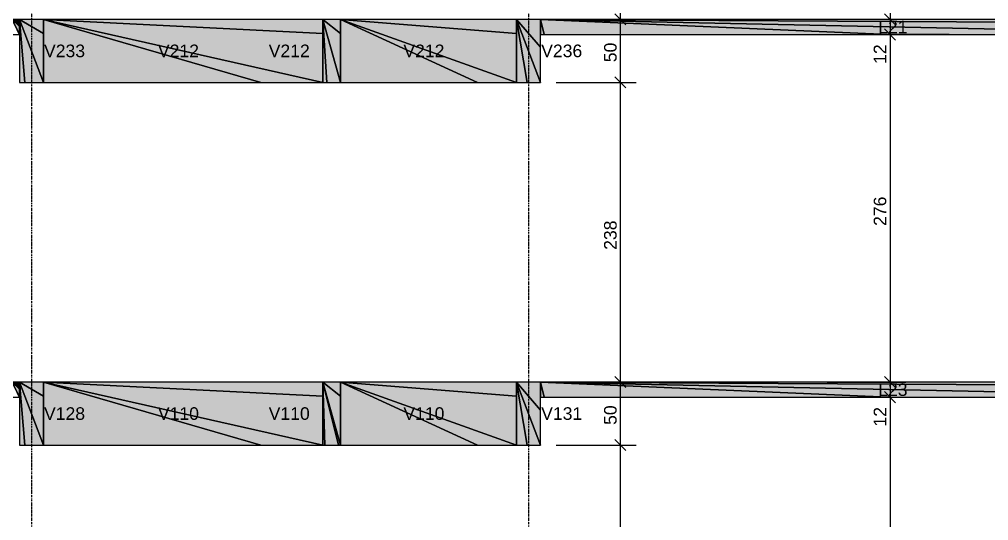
# Model space of a CAD drawing. Extents: x 37185 to 43130, y -8131 to -3926.
# Drawn here: x 39310 to 39823, y -7522 to -7257 of the extents above; entities that cross this region are included whole.
import ezdxf

# ---------------------------------------------------------------- set-up
doc = ezdxf.new("R2010")
doc.units = 0
doc.header["$MEASUREMENT"] = 0
doc.linetypes.add('ESTILO_TQS_0004', pattern=[1.12, 0.5, -0.2, 0.01, -0.2, 0.01, -0.2])
for name, color, linetype in [('52', 3, 'CONTINUOUS'), ('70', 160, 'CONTINUOUS'), ('74', 2, 'CONTINUOUS'), ('75', 9, 'CONTINUOUS'), ('96', 252, 'CONTINUOUS')]:
    doc.layers.add(name, color=color, linetype=linetype)
doc.styles.add('TQS_ARIAL', font='arial.ttf')

msp = doc.modelspace()

# ---------------------------------------------------------------- linework, layer by layer
at = {"layer": '52', "linetype": 'Continuous'}
for points in [[(39978.32, -7256.5), (39976.32, -7256.5), (39963.65, -7256.5), (39585.99, -7256.5), (39573.32, -7256.5), (39479.99, -7256.5), (39475.32, -7256.5), (39470.65, -7256.5), (39322.65, -7256.5), (39309.99, -7256.5), (39306.04, -7256.5), (38962.65, -7256.5), (38949.99, -7256.5), (38776.37, -7256.5)], [(38962.65, -7264.5), (38964.91, -7264.5), (38964.96, -7264.5), (38964.99, -7264.5), (39180.86, -7264.5), (39248.26, -7264.5), (39301.09, -7264.5), (39302.18, -7264.5), (39306.03, -7264.5), (39306.04, -7264.5), (39309.91, -7264.5), (39309.99, -7264.5)], [(39309.99, -7264.5), (39309.99, -7289.84)], [(39585.99, -7289.84), (39585.99, -7271.29), (39585.99, -7264.5)], [(39585.99, -7264.5), (39587.94, -7264.5), (39770.4, -7264.5), (39963.65, -7264.5)], [(39309.99, -7289.84), (39312.8, -7289.84), (39322.65, -7289.84), (39437.82, -7289.84), (39470.65, -7289.84), (39472.72, -7289.84), (39479.99, -7289.84), (39552.61, -7289.84), (39573.32, -7289.84), (39578.94, -7289.84), (39585.99, -7289.84)], [(39963.65, -7448.5), (39963.41, -7448.5), (39963.32, -7448.5), (39585.99, -7448.5), (39573.32, -7448.5), (39479.99, -7448.5), (39475.32, -7448.5), (39470.65, -7448.5), (39322.65, -7448.5), (39309.99, -7448.5), (39306.11, -7448.5), (38962.65, -7448.5), (38949.99, -7448.5), (38841.96, -7448.5), (38776.32, -7448.5), (38763.65, -7448.5), (38629.39, -7448.5), (38596.32, -7448.5), (38586.99, -7448.5)], [(38962.65, -7456.5), (38964.91, -7456.5), (38964.96, -7456.5), (38964.99, -7456.5), (39180.86, -7456.5), (39248.26, -7456.5), (39301.09, -7456.5), (39302.18, -7456.5), (39306.03, -7456.5), (39306.04, -7456.5), (39309.91, -7456.5), (39309.99, -7456.5)], [(39309.99, -7456.5), (39309.99, -7481.83)], [(39585.99, -7481.83), (39585.99, -7463.29), (39585.99, -7456.5)], [(39585.99, -7456.5), (39587.94, -7456.5), (39770.24, -7456.5), (39963.32, -7456.5)], [(39309.99, -7481.83), (39312.8, -7481.83), (39322.65, -7481.83), (39437.82, -7481.83), (39470.65, -7481.83), (39471.69, -7481.83), (39478.95, -7481.83), (39479.99, -7481.83), (39552.61, -7481.83), (39573.32, -7481.83), (39578.94, -7481.83), (39585.99, -7481.83)]]:
    msp.add_lwpolyline(points, dxfattribs=at)
at = {"layer": '70', "linetype": 'ESTILO_TQS_0004'}
for p, q in [((39316.32, -4212.91), (39316.32, -7787.17)), ((39579.65, -4212.91), (39579.65, -7787.17))]:
    msp.add_line(p, q, dxfattribs=at)
at = {"layer": '75', "linetype": 'Continuous'}
for p, q in [((39628.28, -7264.84), (39628.28, -7088.17)), ((39771.1, -7088.17), (39771.1, -7264.84)), ((39628.28, -7298.17), (39628.28, -7248.17)), ((39771.1, -7248.17), (39771.1, -7272.84)), ((39631.22, -7259.45), (39625.33, -7253.56)), ((39631.22, -7259.45), (39625.33, -7253.56)), ((39768.15, -7253.56), (39774.04, -7259.45)), ((39768.15, -7253.56), (39774.04, -7259.45)), ((39611.85, -7256.5), (39611.85, -7256.5)), ((39611.85, -7256.5), (39611.85, -7256.5)), ((39620.18, -7256.5), (39636.61, -7256.5)), ((39620.18, -7256.5), (39636.61, -7256.5)), ((39797.06, -7256.5), (39762.76, -7256.5)), ((39797.06, -7256.5), (39762.76, -7256.5)), ((39771.1, -7256.17), (39771.1, -7456.83)), ((39805.39, -7256.5), (39805.39, -7256.5)), ((39805.39, -7256.5), (39805.39, -7256.5)), ((39768.15, -7261.56), (39774.04, -7267.45)), ((39768.15, -7261.56), (39774.04, -7267.45)), ((39802.43, -7264.5), (39762.76, -7264.5)), ((39802.43, -7264.5), (39762.76, -7264.5)), ((39810.76, -7264.5), (39810.76, -7264.5)), ((39810.76, -7264.5), (39810.76, -7264.5)), ((39628.28, -7456.83), (39628.28, -7281.5)), ((39631.22, -7292.78), (39625.33, -7286.89)), ((39631.22, -7292.78), (39625.33, -7286.89)), ((39309.99, -7289.84), (39309.99, -7289.84)), ((39309.99, -7289.84), (39309.99, -7289.84)), ((39585.99, -7289.84), (39585.99, -7289.84)), ((39585.99, -7289.84), (39585.99, -7289.84)), ((39594.32, -7289.84), (39636.61, -7289.84)), ((39594.32, -7289.84), (39636.61, -7289.84)), ((39628.28, -7490.17), (39628.28, -7440.17)), ((39771.1, -7440.17), (39771.1, -7464.83)), ((39616.2, -7448.5), (39616.2, -7448.5)), ((39616.2, -7448.5), (39616.2, -7448.5)), ((39624.53, -7448.5), (39636.61, -7448.5)), ((39624.53, -7448.5), (39636.61, -7448.5)), ((39631.22, -7451.45), (39625.33, -7445.55)), ((39631.22, -7451.45), (39625.33, -7445.55)), ((39729.46, -7448.5), (39729.46, -7448.5)), ((39729.46, -7448.5), (39729.46, -7448.5)), ((39737.8, -7448.5), (39779.43, -7448.5)), ((39737.8, -7448.5), (39779.43, -7448.5)), ((39768.15, -7445.55), (39774.04, -7451.45)), ((39768.15, -7445.55), (39774.04, -7451.45)), ((39771.1, -7448.17), (39771.1, -7648.84)), ((39768.15, -7453.55), (39774.04, -7459.45)), ((39768.15, -7453.55), (39774.04, -7459.45)), ((39730.16, -7456.5), (39730.16, -7456.5)), ((39730.16, -7456.5), (39730.16, -7456.5)), ((39738.5, -7456.5), (39779.43, -7456.5)), ((39738.5, -7456.5), (39779.43, -7456.5)), ((39628.28, -7648.84), (39628.28, -7473.5)), ((39631.22, -7484.78), (39625.33, -7478.89)), ((39631.22, -7484.78), (39625.33, -7478.89)), ((39309.99, -7481.83), (39309.99, -7481.83)), ((39309.99, -7481.83), (39309.99, -7481.83)), ((39585.99, -7481.83), (39585.99, -7481.83)), ((39585.99, -7481.83), (39585.99, -7481.83)), ((39594.32, -7481.83), (39636.61, -7481.83)), ((39594.32, -7481.83), (39636.61, -7481.83))]:
    msp.add_line(p, q, dxfattribs=at)
at = {"layer": '96', "linetype": 'Continuous'}
for points in [[(39306.04, -7256.5), (39309.91, -7264.5), (39309.99, -7264.5), (39306.04, -7256.5)], [(39306.04, -7256.5), (39309.99, -7264.5), (39309.99, -7260.34), (39306.04, -7256.5)], [(39306.04, -7256.5), (39309.99, -7260.34), (39309.99, -7256.5), (39306.04, -7256.5)], [(39309.99, -7256.5), (39309.99, -7289.84), (39312.8, -7289.84), (39309.99, -7256.5)], [(39309.99, -7256.5), (39312.8, -7289.84), (39322.65, -7289.84), (39309.99, -7256.5)], [(39309.99, -7256.5), (39322.65, -7289.84), (39322.65, -7263.9), (39309.99, -7256.5)], [(39309.99, -7256.5), (39322.65, -7263.9), (39322.65, -7256.5), (39309.99, -7256.5)], [(39322.65, -7256.5), (39322.65, -7289.84), (39437.82, -7289.84), (39322.65, -7256.5)], [(39322.65, -7256.5), (39437.82, -7289.84), (39470.65, -7289.84), (39322.65, -7256.5)], [(39322.65, -7256.5), (39470.65, -7289.84), (39470.65, -7263.9), (39322.65, -7256.5)], [(39322.65, -7256.5), (39470.65, -7263.9), (39470.65, -7256.5), (39322.65, -7256.5)], [(39470.65, -7256.5), (39470.65, -7289.84), (39472.72, -7289.84), (39470.65, -7256.5)], [(39470.65, -7256.5), (39472.72, -7289.84), (39479.99, -7289.84), (39470.65, -7256.5)], [(39470.65, -7256.5), (39479.99, -7289.84), (39479.99, -7263.9), (39470.65, -7256.5)], [(39470.65, -7256.5), (39479.99, -7263.9), (39479.99, -7256.5), (39470.65, -7256.5)], [(39479.99, -7256.5), (39479.99, -7289.84), (39552.61, -7289.84), (39479.99, -7256.5)], [(39479.99, -7256.5), (39552.61, -7289.84), (39573.32, -7289.84), (39479.99, -7256.5)], [(39479.99, -7256.5), (39573.32, -7289.84), (39573.32, -7263.9), (39479.99, -7256.5)], [(39479.99, -7256.5), (39573.32, -7263.9), (39573.32, -7256.5), (39479.99, -7256.5)], [(39573.32, -7256.5), (39573.32, -7289.84), (39578.94, -7289.84), (39573.32, -7256.5)], [(39573.32, -7256.5), (39578.94, -7289.84), (39585.99, -7289.84), (39573.32, -7256.5)], [(39573.32, -7256.5), (39585.99, -7289.84), (39585.99, -7271.29), (39573.32, -7256.5)], [(39573.32, -7256.5), (39585.99, -7271.29), (39585.99, -7256.5), (39573.32, -7256.5)], [(39585.99, -7256.5), (39585.99, -7264.5), (39587.94, -7264.5), (39585.99, -7256.5)], [(39585.99, -7256.5), (39587.94, -7264.5), (39770.4, -7264.5), (39585.99, -7256.5)], [(39585.99, -7256.5), (39770.4, -7264.5), (39963.65, -7264.5), (39585.99, -7256.5)], [(39585.99, -7256.5), (39963.65, -7264.5), (39963.65, -7258.61), (39585.99, -7256.5)], [(39585.99, -7256.5), (39963.65, -7258.61), (39963.65, -7256.5), (39585.99, -7256.5)], [(39306.11, -7448.5), (39309.91, -7456.5), (39309.99, -7456.5), (39306.11, -7448.5)], [(39306.11, -7448.5), (39309.99, -7456.5), (39309.99, -7452.33), (39306.11, -7448.5)], [(39306.11, -7448.5), (39309.99, -7452.33), (39309.99, -7448.5), (39306.11, -7448.5)], [(39309.99, -7448.5), (39309.99, -7481.83), (39312.8, -7481.83), (39309.99, -7448.5)], [(39309.99, -7448.5), (39312.8, -7481.83), (39322.65, -7481.83), (39309.99, -7448.5)], [(39309.99, -7448.5), (39322.65, -7481.83), (39322.65, -7455.9), (39309.99, -7448.5)], [(39309.99, -7448.5), (39322.65, -7455.9), (39322.65, -7448.5), (39309.99, -7448.5)], [(39322.65, -7448.5), (39322.65, -7481.83), (39437.82, -7481.83), (39322.65, -7448.5)], [(39322.65, -7448.5), (39437.82, -7481.83), (39470.65, -7481.83), (39322.65, -7448.5)], [(39322.65, -7448.5), (39470.65, -7481.83), (39470.65, -7455.9), (39322.65, -7448.5)], [(39322.65, -7448.5), (39470.65, -7455.9), (39470.65, -7448.5), (39322.65, -7448.5)], [(39470.65, -7448.5), (39470.65, -7481.83), (39471.69, -7481.83), (39470.65, -7448.5)], [(39470.65, -7448.5), (39471.69, -7481.83), (39478.95, -7481.83), (39470.65, -7448.5)], [(39470.65, -7448.5), (39478.95, -7481.83), (39479.99, -7481.83), (39470.65, -7448.5)], [(39470.65, -7448.5), (39479.99, -7481.83), (39479.99, -7455.9), (39470.65, -7448.5)], [(39470.65, -7448.5), (39479.99, -7455.9), (39479.99, -7448.5), (39470.65, -7448.5)], [(39479.99, -7448.5), (39479.99, -7481.83), (39552.61, -7481.83), (39479.99, -7448.5)], [(39479.99, -7448.5), (39552.61, -7481.83), (39573.32, -7481.83), (39479.99, -7448.5)], [(39479.99, -7448.5), (39573.32, -7481.83), (39573.32, -7455.9), (39479.99, -7448.5)], [(39479.99, -7448.5), (39573.32, -7455.9), (39573.32, -7448.5), (39479.99, -7448.5)], [(39573.32, -7448.5), (39573.32, -7481.83), (39578.94, -7481.83), (39573.32, -7448.5)], [(39573.32, -7448.5), (39578.94, -7481.83), (39585.99, -7481.83), (39573.32, -7448.5)], [(39573.32, -7448.5), (39585.99, -7481.83), (39585.99, -7463.29), (39573.32, -7448.5)], [(39573.32, -7448.5), (39585.99, -7463.29), (39585.99, -7448.5), (39573.32, -7448.5)], [(39585.99, -7448.5), (39585.99, -7456.5), (39587.94, -7456.5), (39585.99, -7448.5)], [(39585.99, -7448.5), (39587.94, -7456.5), (39770.24, -7456.5), (39585.99, -7448.5)], [(39585.99, -7448.5), (39770.24, -7456.5), (39963.41, -7456.5), (39585.99, -7448.5)], [(39585.99, -7448.5), (39963.41, -7456.5), (39963.41, -7450.61), (39585.99, -7448.5)], [(39585.99, -7448.5), (39963.41, -7450.61), (39963.41, -7448.5), (39585.99, -7448.5)]]:
    msp.add_lwpolyline(points, dxfattribs=at)
for points in [[(39306.04, -7256.5), (39309.91, -7264.5), (39309.99, -7264.5)], [(39306.04, -7256.5), (39309.99, -7264.5), (39306.04, -7256.5)], [(39306.04, -7256.5), (39309.99, -7264.5), (39309.99, -7260.34)], [(39306.04, -7256.5), (39309.99, -7260.34), (39306.04, -7256.5)], [(39306.04, -7256.5), (39309.99, -7260.34), (39309.99, -7256.5)], [(39306.04, -7256.5), (39309.99, -7256.5), (39306.04, -7256.5)], [(39309.99, -7256.5), (39309.99, -7289.84), (39312.8, -7289.84)], [(39309.99, -7256.5), (39312.8, -7289.84), (39309.99, -7256.5)], [(39309.99, -7256.5), (39312.8, -7289.84), (39322.65, -7289.84)], [(39309.99, -7256.5), (39322.65, -7289.84), (39309.99, -7256.5)], [(39309.99, -7256.5), (39322.65, -7289.84), (39322.65, -7263.9)], [(39309.99, -7256.5), (39322.65, -7263.9), (39309.99, -7256.5)], [(39309.99, -7256.5), (39322.65, -7263.9), (39322.65, -7256.5)], [(39309.99, -7256.5), (39322.65, -7256.5), (39309.99, -7256.5)], [(39322.65, -7256.5), (39322.65, -7289.84), (39437.82, -7289.84)], [(39322.65, -7256.5), (39437.82, -7289.84), (39322.65, -7256.5)], [(39322.65, -7256.5), (39437.82, -7289.84), (39470.65, -7289.84)], [(39322.65, -7256.5), (39470.65, -7289.84), (39322.65, -7256.5)], [(39322.65, -7256.5), (39470.65, -7289.84), (39470.65, -7263.9)], [(39322.65, -7256.5), (39470.65, -7263.9), (39322.65, -7256.5)], [(39322.65, -7256.5), (39470.65, -7263.9), (39470.65, -7256.5)], [(39322.65, -7256.5), (39470.65, -7256.5), (39322.65, -7256.5)], [(39470.65, -7256.5), (39470.65, -7289.84), (39472.72, -7289.84)], [(39470.65, -7256.5), (39472.72, -7289.84), (39470.65, -7256.5)], [(39470.65, -7256.5), (39472.72, -7289.84), (39479.99, -7289.84)], [(39470.65, -7256.5), (39479.99, -7289.84), (39470.65, -7256.5)], [(39470.65, -7256.5), (39479.99, -7289.84), (39479.99, -7263.9)], [(39470.65, -7256.5), (39479.99, -7263.9), (39470.65, -7256.5)], [(39470.65, -7256.5), (39479.99, -7263.9), (39479.99, -7256.5)], [(39470.65, -7256.5), (39479.99, -7256.5), (39470.65, -7256.5)], [(39479.99, -7256.5), (39479.99, -7289.84), (39552.61, -7289.84)], [(39479.99, -7256.5), (39552.61, -7289.84), (39479.99, -7256.5)], [(39479.99, -7256.5), (39552.61, -7289.84), (39573.32, -7289.84)], [(39479.99, -7256.5), (39573.32, -7289.84), (39479.99, -7256.5)], [(39479.99, -7256.5), (39573.32, -7289.84), (39573.32, -7263.9)], [(39479.99, -7256.5), (39573.32, -7263.9), (39479.99, -7256.5)], [(39479.99, -7256.5), (39573.32, -7263.9), (39573.32, -7256.5)], [(39479.99, -7256.5), (39573.32, -7256.5), (39479.99, -7256.5)], [(39573.32, -7256.5), (39573.32, -7289.84), (39578.94, -7289.84)], [(39573.32, -7256.5), (39578.94, -7289.84), (39573.32, -7256.5)], [(39573.32, -7256.5), (39578.94, -7289.84), (39585.99, -7289.84)], [(39573.32, -7256.5), (39585.99, -7289.84), (39573.32, -7256.5)], [(39573.32, -7256.5), (39585.99, -7289.84), (39585.99, -7271.29)], [(39573.32, -7256.5), (39585.99, -7271.29), (39573.32, -7256.5)], [(39573.32, -7256.5), (39585.99, -7271.29), (39585.99, -7256.5)], [(39573.32, -7256.5), (39585.99, -7256.5), (39573.32, -7256.5)], [(39585.99, -7256.5), (39585.99, -7264.5), (39587.94, -7264.5)], [(39585.99, -7256.5), (39587.94, -7264.5), (39585.99, -7256.5)], [(39585.99, -7256.5), (39587.94, -7264.5), (39770.4, -7264.5)], [(39585.99, -7256.5), (39770.4, -7264.5), (39585.99, -7256.5)], [(39585.99, -7256.5), (39770.4, -7264.5), (39963.65, -7264.5)], [(39585.99, -7256.5), (39963.65, -7264.5), (39585.99, -7256.5)], [(39585.99, -7256.5), (39963.65, -7264.5), (39963.65, -7258.61)], [(39585.99, -7256.5), (39963.65, -7258.61), (39585.99, -7256.5)], [(39585.99, -7256.5), (39963.65, -7258.61), (39963.65, -7256.5)], [(39585.99, -7256.5), (39963.65, -7256.5), (39585.99, -7256.5)], [(39306.11, -7448.5), (39309.91, -7456.5), (39309.99, -7456.5)], [(39306.11, -7448.5), (39309.99, -7456.5), (39306.11, -7448.5)], [(39306.11, -7448.5), (39309.99, -7456.5), (39309.99, -7452.33)], [(39306.11, -7448.5), (39309.99, -7452.33), (39306.11, -7448.5)], [(39306.11, -7448.5), (39309.99, -7452.33), (39309.99, -7448.5)], [(39306.11, -7448.5), (39309.99, -7448.5), (39306.11, -7448.5)], [(39309.99, -7448.5), (39309.99, -7481.83), (39312.8, -7481.83)], [(39309.99, -7448.5), (39312.8, -7481.83), (39309.99, -7448.5)], [(39309.99, -7448.5), (39312.8, -7481.83), (39322.65, -7481.83)], [(39309.99, -7448.5), (39322.65, -7481.83), (39309.99, -7448.5)], [(39309.99, -7448.5), (39322.65, -7481.83), (39322.65, -7455.9)], [(39309.99, -7448.5), (39322.65, -7455.9), (39309.99, -7448.5)], [(39309.99, -7448.5), (39322.65, -7455.9), (39322.65, -7448.5)], [(39309.99, -7448.5), (39322.65, -7448.5), (39309.99, -7448.5)], [(39322.65, -7448.5), (39322.65, -7481.83), (39437.82, -7481.83)], [(39322.65, -7448.5), (39437.82, -7481.83), (39322.65, -7448.5)], [(39322.65, -7448.5), (39437.82, -7481.83), (39470.65, -7481.83)], [(39322.65, -7448.5), (39470.65, -7481.83), (39322.65, -7448.5)], [(39322.65, -7448.5), (39470.65, -7481.83), (39470.65, -7455.9)], [(39322.65, -7448.5), (39470.65, -7455.9), (39322.65, -7448.5)], [(39322.65, -7448.5), (39470.65, -7455.9), (39470.65, -7448.5)], [(39322.65, -7448.5), (39470.65, -7448.5), (39322.65, -7448.5)], [(39470.65, -7448.5), (39470.65, -7481.83), (39471.69, -7481.83)], [(39470.65, -7448.5), (39471.69, -7481.83), (39470.65, -7448.5)], [(39470.65, -7448.5), (39471.69, -7481.83), (39478.95, -7481.83)], [(39470.65, -7448.5), (39478.95, -7481.83), (39470.65, -7448.5)], [(39470.65, -7448.5), (39478.95, -7481.83), (39479.99, -7481.83)], [(39470.65, -7448.5), (39479.99, -7481.83), (39470.65, -7448.5)], [(39470.65, -7448.5), (39479.99, -7481.83), (39479.99, -7455.9)], [(39470.65, -7448.5), (39479.99, -7455.9), (39470.65, -7448.5)], [(39470.65, -7448.5), (39479.99, -7455.9), (39479.99, -7448.5)], [(39470.65, -7448.5), (39479.99, -7448.5), (39470.65, -7448.5)], [(39479.99, -7448.5), (39479.99, -7481.83), (39552.61, -7481.83)], [(39479.99, -7448.5), (39552.61, -7481.83), (39479.99, -7448.5)], [(39479.99, -7448.5), (39552.61, -7481.83), (39573.32, -7481.83)], [(39479.99, -7448.5), (39573.32, -7481.83), (39479.99, -7448.5)], [(39479.99, -7448.5), (39573.32, -7481.83), (39573.32, -7455.9)], [(39479.99, -7448.5), (39573.32, -7455.9), (39479.99, -7448.5)], [(39479.99, -7448.5), (39573.32, -7455.9), (39573.32, -7448.5)], [(39479.99, -7448.5), (39573.32, -7448.5), (39479.99, -7448.5)], [(39573.32, -7448.5), (39573.32, -7481.83), (39578.94, -7481.83)], [(39573.32, -7448.5), (39578.94, -7481.83), (39573.32, -7448.5)], [(39573.32, -7448.5), (39578.94, -7481.83), (39585.99, -7481.83)], [(39573.32, -7448.5), (39585.99, -7481.83), (39573.32, -7448.5)], [(39573.32, -7448.5), (39585.99, -7481.83), (39585.99, -7463.29)], [(39573.32, -7448.5), (39585.99, -7463.29), (39573.32, -7448.5)], [(39573.32, -7448.5), (39585.99, -7463.29), (39585.99, -7448.5)], [(39573.32, -7448.5), (39585.99, -7448.5), (39573.32, -7448.5)], [(39585.99, -7448.5), (39585.99, -7456.5), (39587.94, -7456.5)], [(39585.99, -7448.5), (39587.94, -7456.5), (39585.99, -7448.5)], [(39585.99, -7448.5), (39587.94, -7456.5), (39770.24, -7456.5)], [(39585.99, -7448.5), (39770.24, -7456.5), (39585.99, -7448.5)], [(39585.99, -7448.5), (39770.24, -7456.5), (39963.41, -7456.5)], [(39585.99, -7448.5), (39963.41, -7456.5), (39585.99, -7448.5)], [(39585.99, -7448.5), (39963.41, -7456.5), (39963.41, -7450.61)], [(39585.99, -7448.5), (39963.41, -7450.61), (39585.99, -7448.5)], [(39585.99, -7448.5), (39963.41, -7450.61), (39963.41, -7448.5)], [(39585.99, -7448.5), (39963.41, -7448.5), (39585.99, -7448.5)]]:
    msp.add_solid(points, dxfattribs=at)

# ---------------------------------------------------------------- texts
at = {"layer": '74', "linetype": 'Continuous', "style": 'TQS_ARIAL'}
for s, p in [('L21', (39764.82, -7263.84)), ('V233', (39322.99, -7276.5)), ('V212', (39383.32, -7276.5)), ('V212', (39441.99, -7276.5)), ('V212', (39513.32, -7276.5)), ('V236', (39586.32, -7276.5)), ('L23', (39764.82, -7455.83)), ('V128', (39322.99, -7468.5)), ('V110', (39383.32, -7468.5)), ('V110', (39441.99, -7468.5)), ('V110', (39513.32, -7468.5)), ('V131', (39586.32, -7468.5))]:
    msp.add_text(s, height=6.667, dxfattribs=at).set_placement(p)
at = {"layer": '75', "linetype": 'Continuous', "style": 'TQS_ARIAL'}
for s, p in [('50', (39626.28, -7279.17)), ('12', (39769.1, -7280.06)), ('276', (39769.1, -7365.84)), ('238', (39626.28, -7378.5)), ('50', (39626.28, -7471.17)), ('12', (39769.1, -7472.06))]:
    msp.add_text(s, height=6.667, rotation=90, dxfattribs=at).set_placement(p)

doc.saveas('drawing.dxf')
